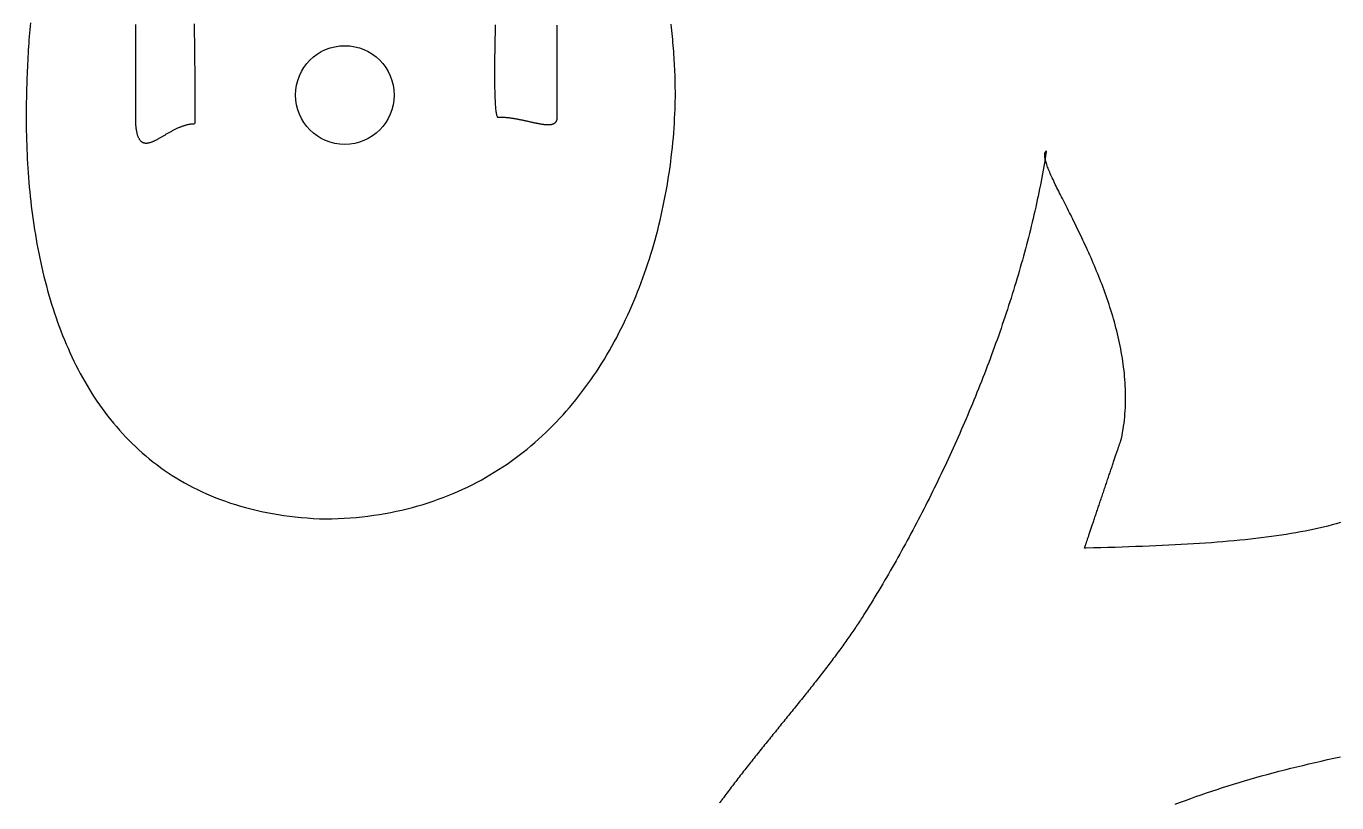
# Model space of a CAD drawing. Extents: x -41.2 to 15.8, y -4.2 to 22.
# Drawn here: x -26.49 to -19.85, y 6.95 to 10.89 of the extents above; entities that cross this region are included whole.
import ezdxf

# ---------------------------------------------------------------- set-up
doc = ezdxf.new("R2010")
doc.units = 0
doc.header["$MEASUREMENT"] = 0
doc.layers.get('0').update_dxf_attribs({"linetype": 'CONTINUOUS'})
doc.layers.add('LAYER_1', color=7, linetype='CONTINUOUS')

msp = doc.modelspace()

# ---------------------------------------------------------------- linework, layer by layer
msp.add_circle((-24.87726, 10.54026), 0.25)
at = {"layer": 'LAYER_1', "color": 7}
for points in [[(-26.4702, 10.9053, 0), (-26.4718, 10.8883, 0), (-26.4734, 10.8713, 0), (-26.4748, 10.8542, 0), (-26.4762, 10.8371, 0), (-26.4776, 10.8199, 0), (-26.4788, 10.8027, 0), (-26.48, 10.7854, 0), (-26.4812, 10.7681, 0), (-26.4822, 10.7507, 0), (-26.4833, 10.7334, 0), (-26.4842, 10.7159, 0), (-26.4851, 10.6985, 0), (-26.4859, 10.681, 0), (-26.4867, 10.6635, 0), (-26.4874, 10.6459, 0), (-26.4881, 10.6284, 0), (-26.4887, 10.6108, 0), (-26.4892, 10.5932, 0), (-26.4897, 10.5756, 0), (-26.4901, 10.5579, 0), (-26.4905, 10.5403, 0), (-26.4908, 10.5226, 0), (-26.4911, 10.505, 0), (-26.4913, 10.4873, 0), (-26.4915, 10.4696, 0), (-26.4916, 10.452, 0), (-26.4917, 10.4289, 0), (-26.4916, 10.4057, 0), (-26.4914, 10.3824, 0), (-26.4911, 10.359, 0), (-26.4906, 10.3356, 0), (-26.49, 10.3121, 0), (-26.4893, 10.2885, 0), (-26.4884, 10.2648, 0), (-26.4874, 10.2411, 0), (-26.4862, 10.2173, 0), (-26.4849, 10.1935, 0), (-26.4834, 10.1696, 0), (-26.4818, 10.1457, 0), (-26.48, 10.1218, 0), (-26.4781, 10.0978, 0), (-26.476, 10.0738, 0), (-26.4737, 10.0498, 0), (-26.4712, 10.0258, 0), (-26.4686, 10.0017, 0), (-26.4658, 9.9777, 0), (-26.4629, 9.95366, 0), (-26.4598, 9.92961, 0), (-26.4564, 9.90558, 0), (-26.4529, 9.88156, 0), (-26.4493, 9.85757, 0), (-26.4454, 9.83359, 0), (-26.4413, 9.80965, 0), (-26.4371, 9.78574, 0), (-26.4326, 9.76186, 0), (-26.428, 9.73803, 0), (-26.4231, 9.71425, 0), (-26.418, 9.69053, 0), (-26.4128, 9.66686, 0), (-26.4073, 9.64326, 0), (-26.4016, 9.61972, 0), (-26.3957, 9.59626, 0), (-26.3896, 9.57288, 0), (-26.3833, 9.54958, 0), (-26.3767, 9.52636, 0), (-26.37, 9.50325, 0), (-26.363, 9.48022, 0), (-26.3557, 9.45731, 0), (-26.3483, 9.4345, 0), (-26.3406, 9.4118, 0), (-26.3326, 9.38922, 0), (-26.3245, 9.36676, 0), (-26.3161, 9.34443, 0), (-26.3074, 9.32224, 0), (-26.2985, 9.30018, 0), (-26.2893, 9.27826, 0), (-26.2799, 9.25649, 0), (-26.2703, 9.23487, 0), (-26.2604, 9.21341, 0), (-26.2502, 9.19211, 0), (-26.2397, 9.17098, 0), (-26.229, 9.15002, 0), (-26.2181, 9.12924, 0), (-26.2068, 9.10863, 0), (-26.1953, 9.08822, 0), (-26.1835, 9.068, 0), (-26.1714, 9.04797, 0), (-26.1591, 9.02814, 0), (-26.1465, 9.00852, 0), (-26.1336, 8.98912, 0), (-26.1204, 8.96992, 0), (-26.1069, 8.95095, 0), (-26.0931, 8.93221, 0), (-26.079, 8.9137, 0), (-26.0646, 8.89542, 0), (-26.0499, 8.87738, 0), (-26.0349, 8.85959, 0), (-26.0197, 8.84205, 0), (-26.0041, 8.82476, 0), (-25.9881, 8.80774, 0), (-25.9719, 8.79098, 0), (-25.9554, 8.77449, 0), (-25.9385, 8.75828, 0), (-25.9214, 8.74234, 0), (-25.9039, 8.7267, 0), (-25.886, 8.71134, 0), (-25.8679, 8.69627, 0), (-25.8494, 8.68151, 0), (-25.8306, 8.66705, 0), (-25.8114, 8.6529, 0), (-25.7919, 8.63907, 0), (-25.7721, 8.62555, 0), (-25.7519, 8.61236, 0), (-25.7314, 8.5995, 0), (-25.7105, 8.58697, 0), (-25.6892, 8.57479, 0), (-25.6677, 8.56294, 0), (-25.6457, 8.55145, 0), (-25.6234, 8.54031, 0), (-25.6008, 8.52953, 0), (-25.5777, 8.51911, 0), (-25.5543, 8.50906, 0), (-25.5306, 8.49939, 0), (-25.5064, 8.49009, 0), (-25.4819, 8.48118, 0), (-25.457, 8.47265, 0), (-25.4318, 8.46452, 0), (-25.4061, 8.45679, 0), (-25.3801, 8.44946, 0), (-25.3537, 8.44254, 0), (-25.3269, 8.43603, 0), (-25.2996, 8.42994, 0), (-25.272, 8.42427, 0), (-25.244, 8.41903, 0), (-25.2156, 8.41423, 0), (-25.1868, 8.40986, 0), (-25.1576, 8.40593, 0), (-25.128, 8.40245, 0), (-25.098, 8.39943, 0), (-25.0676, 8.39686, 0), (-25.0367, 8.39475, 0), (-25.0054, 8.39311, 0), (-24.9737, 8.39195, 0), (-24.9421, 8.39231, 0), (-24.911, 8.3935, 0), (-24.8801, 8.39516, 0), (-24.8495, 8.39729, 0), (-24.8193, 8.39989, 0), (-24.7894, 8.40295, 0), (-24.7598, 8.40646, 0), (-24.7305, 8.41043, 0), (-24.7015, 8.41484, 0), (-24.6729, 8.41969, 0), (-24.6445, 8.42498, 0), (-24.6165, 8.4307, 0), (-24.5888, 8.43684, 0), (-24.5614, 8.44341, 0), (-24.5342, 8.45039, 0), (-24.5074, 8.45779, 0), (-24.4809, 8.46559, 0), (-24.4548, 8.47379, 0), (-24.4289, 8.4824, 0), (-24.4033, 8.49139, 0), (-24.378, 8.50077, 0), (-24.353, 8.51053, 0), (-24.3283, 8.52068, 0), (-24.3039, 8.53119, 0), (-24.2798, 8.54208, 0), (-24.256, 8.55332, 0), (-24.2325, 8.56493, 0), (-24.2093, 8.57689, 0), (-24.1864, 8.58919, 0), (-24.1638, 8.60185, 0), (-24.1415, 8.61484, 0), (-24.1195, 8.62816, 0), (-24.0977, 8.64182, 0), (-24.0763, 8.6558, 0), (-24.0551, 8.67009, 0), (-24.0342, 8.68471, 0), (-24.0136, 8.69963, 0), (-23.9933, 8.71486, 0), (-23.9733, 8.73039, 0), (-23.9535, 8.74622, 0), (-23.9341, 8.76233, 0), (-23.9149, 8.77873, 0), (-23.896, 8.79541, 0), (-23.8773, 8.81237, 0), (-23.859, 8.8296, 0), (-23.8409, 8.8471, 0), (-23.8231, 8.86486, 0), (-23.8056, 8.88287, 0), (-23.7884, 8.90114, 0), (-23.7714, 8.91965, 0), (-23.7547, 8.93841, 0), (-23.7383, 8.9574, 0), (-23.7221, 8.97662, 0), (-23.7062, 8.99608, 0), (-23.6906, 9.01575, 0), (-23.6752, 9.03565, 0), (-23.6601, 9.05575, 0), (-23.6453, 9.07607, 0), (-23.6307, 9.09659, 0), (-23.6164, 9.11731, 0), (-23.6024, 9.13822, 0), (-23.5886, 9.15932, 0), (-23.5751, 9.1806, 0), (-23.5618, 9.20206, 0), (-23.5488, 9.2237, 0), (-23.5361, 9.24551, 0), (-23.5236, 9.26748, 0), (-23.5114, 9.28961, 0), (-23.4994, 9.3119, 0), (-23.4877, 9.33433, 0), (-23.4762, 9.35692, 0), (-23.465, 9.37964, 0), (-23.454, 9.4025, 0), (-23.4433, 9.42548, 0), (-23.4328, 9.4486, 0), (-23.4226, 9.47183, 0), (-23.4126, 9.49519, 0), (-23.4028, 9.51865, 0), (-23.3933, 9.54222, 0), (-23.3841, 9.56589, 0), (-23.3751, 9.58966, 0), (-23.3663, 9.61352, 0), (-23.3578, 9.63747, 0), (-23.3495, 9.66149, 0), (-23.3414, 9.6856, 0), (-23.3336, 9.70978, 0), (-23.326, 9.73403, 0), (-23.3187, 9.75834, 0), (-23.3116, 9.78271, 0), (-23.3047, 9.80713, 0), (-23.2981, 9.8316, 0), (-23.2916, 9.85611, 0), (-23.2855, 9.88066, 0), (-23.2795, 9.90525, 0), (-23.2738, 9.92986, 0), (-23.2683, 9.9545, 0), (-23.263, 9.97916, 0), (-23.258, 10.0038, 0), (-23.2531, 10.0285, 0), (-23.2485, 10.0532, 0), (-23.2441, 10.0779, 0), (-23.24, 10.1026, 0), (-23.236, 10.1272, 0), (-23.2323, 10.1519, 0), (-23.2288, 10.1765, 0), (-23.2255, 10.2011, 0), (-23.2225, 10.2257, 0), (-23.2196, 10.2503, 0), (-23.217, 10.2748, 0), (-23.2145, 10.2993, 0), (-23.2123, 10.3237, 0), (-23.2103, 10.348, 0), (-23.2085, 10.3723, 0), (-23.207, 10.3966, 0), (-23.2056, 10.4208, 0), (-23.2044, 10.4449, 0), (-23.2034, 10.4689, 0), (-23.2029, 10.4868, 0), (-23.2026, 10.4989, 0), (-23.2023, 10.5112, 0), (-23.2021, 10.5237, 0), (-23.202, 10.5363, 0), (-23.202, 10.5492, 0), (-23.2021, 10.5622, 0), (-23.2022, 10.5754, 0), (-23.2023, 10.5888, 0), (-23.2026, 10.6023, 0), (-23.2029, 10.616, 0), (-23.2033, 10.6298, 0), (-23.2038, 10.6438, 0), (-23.2044, 10.6579, 0), (-23.205, 10.6721, 0), (-23.2057, 10.6865, 0), (-23.2065, 10.701, 0), (-23.2074, 10.7157, 0), (-23.2083, 10.7304, 0), (-23.2093, 10.7452, 0), (-23.2104, 10.7602, 0), (-23.2116, 10.7752, 0), (-23.2129, 10.7904, 0), (-23.2142, 10.8056, 0), (-23.2156, 10.8209, 0), (-23.2172, 10.8363, 0), (-23.2188, 10.8518, 0), (-23.2204, 10.8673, 0), (-23.2222, 10.8829, 0), (-23.2241, 10.8986, 0)], [(-25.6408, 10.9015, 0), (-25.6406, 10.8886, 0), (-25.6404, 10.8757, 0), (-25.6402, 10.8626, 0), (-25.64, 10.8495, 0), (-25.6398, 10.8362, 0), (-25.6396, 10.8228, 0), (-25.6394, 10.8092, 0), (-25.6392, 10.7955, 0), (-25.639, 10.7817, 0), (-25.6389, 10.7677, 0), (-25.6387, 10.7536, 0), (-25.6385, 10.7394, 0), (-25.6384, 10.725, 0), (-25.6382, 10.7104, 0), (-25.6381, 10.6957, 0), (-25.6379, 10.6808, 0), (-25.6378, 10.6657, 0), (-25.6377, 10.6505, 0), (-25.6375, 10.635, 0), (-25.6374, 10.6194, 0), (-25.6373, 10.6036, 0), (-25.6372, 10.5877, 0), (-25.6371, 10.5715, 0), (-25.637, 10.5551, 0), (-25.6369, 10.5385, 0), (-25.6369, 10.5217, 0), (-25.6368, 10.5047, 0), (-25.6367, 10.4875, 0), (-25.6367, 10.4701, 0), (-25.6366, 10.4524, 0), (-25.6366, 10.4345, 0), (-25.6366, 10.4164, 0), (-25.6366, 10.3981, 0), (-25.6394, 10.3934, 0), (-25.6432, 10.3933, 0), (-25.647, 10.3931, 0), (-25.6508, 10.3928, 0), (-25.6546, 10.3924, 0), (-25.6584, 10.3919, 0), (-25.6621, 10.3914, 0), (-25.6659, 10.3907, 0), (-25.6696, 10.39, 0), (-25.6733, 10.3892, 0), (-25.677, 10.3884, 0), (-25.6807, 10.3874, 0), (-25.6844, 10.3865, 0), (-25.6881, 10.3854, 0), (-25.6918, 10.3843, 0), (-25.6954, 10.3831, 0), (-25.6991, 10.3818, 0), (-25.7027, 10.3805, 0), (-25.7063, 10.3792, 0), (-25.7099, 10.3778, 0), (-25.7135, 10.3763, 0), (-25.7171, 10.3749, 0), (-25.7207, 10.3733, 0), (-25.7242, 10.3717, 0), (-25.7278, 10.3701, 0), (-25.7313, 10.3685, 0), (-25.7348, 10.3668, 0), (-25.7382, 10.3651, 0), (-25.7417, 10.3633, 0), (-25.7452, 10.3616, 0), (-25.7486, 10.3598, 0), (-25.752, 10.358, 0), (-25.7554, 10.3561, 0), (-25.7588, 10.3543, 0), (-25.7621, 10.3524, 0), (-25.7655, 10.3506, 0), (-25.7688, 10.3487, 0), (-25.7721, 10.3468, 0), (-25.7753, 10.3449, 0), (-25.7786, 10.3431, 0), (-25.7818, 10.3412, 0), (-25.785, 10.3393, 0), (-25.7882, 10.3374, 0), (-25.7914, 10.3356, 0), (-25.7945, 10.3337, 0), (-25.7976, 10.3319, 0), (-25.8007, 10.33, 0), (-25.8038, 10.3282, 0), (-25.8069, 10.3265, 0), (-25.8099, 10.3247, 0), (-25.8129, 10.323, 0), (-25.8158, 10.3213, 0), (-25.8188, 10.3196, 0), (-25.8217, 10.318, 0), (-25.8246, 10.3164, 0), (-25.8275, 10.3148, 0), (-25.8303, 10.3133, 0), (-25.8331, 10.3118, 0), (-25.8359, 10.3104, 0), (-25.8386, 10.309, 0), (-25.8414, 10.3076, 0), (-25.8441, 10.3064, 0), (-25.8467, 10.3051, 0), (-25.8494, 10.304, 0), (-25.852, 10.3029, 0), (-25.8545, 10.3018, 0), (-25.8571, 10.3009, 0), (-25.8596, 10.3, 0), (-25.8621, 10.2991, 0), (-25.8645, 10.2984, 0), (-25.8669, 10.2977, 0), (-25.8693, 10.2971, 0), (-25.8717, 10.2965, 0), (-25.874, 10.2961, 0), (-25.8763, 10.2957, 0), (-25.8785, 10.2955, 0), (-25.8807, 10.2953, 0), (-25.8829, 10.2952, 0), (-25.885, 10.2952, 0), (-25.8871, 10.2953, 0), (-25.8892, 10.2955, 0), (-25.8912, 10.2958, 0), (-25.8932, 10.2962, 0), (-25.8952, 10.2968, 0), (-25.8971, 10.2974, 0), (-25.899, 10.2981, 0), (-25.9008, 10.299, 0), (-25.9026, 10.3, 0), (-25.9044, 10.3011, 0), (-25.9061, 10.3023, 0), (-25.9078, 10.3036, 0), (-25.9094, 10.3051, 0), (-25.911, 10.3067, 0), (-25.9126, 10.3085, 0), (-25.9141, 10.3103, 0), (-25.9156, 10.3123, 0), (-25.917, 10.3145, 0), (-25.9184, 10.3168, 0), (-25.9198, 10.3192, 0), (-25.9211, 10.3218, 0), (-25.9224, 10.3245, 0), (-25.9236, 10.3274, 0), (-25.9248, 10.3305, 0), (-25.9259, 10.3336, 0), (-25.927, 10.337, 0), (-25.928, 10.3405, 0), (-25.929, 10.3442, 0), (-25.93, 10.3481, 0), (-25.9309, 10.3521, 0), (-25.9317, 10.3563, 0), (-25.9325, 10.3606, 0), (-25.9333, 10.3652, 0), (-25.934, 10.3699, 0), (-25.9347, 10.3748, 0), (-25.9353, 10.3799, 0), (-25.9358, 10.3852, 0), (-25.9363, 10.3906, 0), (-25.9366, 10.3935, 0), (-25.9366, 10.3942, 0), (-25.9366, 10.3955, 0), (-25.9366, 10.3974, 0), (-25.9366, 10.3999, 0), (-25.9366, 10.4031, 0), (-25.9366, 10.4068, 0), (-25.9366, 10.4111, 0), (-25.9366, 10.416, 0), (-25.9366, 10.4215, 0), (-25.9366, 10.4275, 0), (-25.9366, 10.4341, 0), (-25.9366, 10.4411, 0), (-25.9366, 10.4487, 0), (-25.9366, 10.4568, 0), (-25.9366, 10.4654, 0), (-25.9366, 10.4745, 0), (-25.9366, 10.4841, 0), (-25.9366, 10.4941, 0), (-25.9366, 10.5046, 0), (-25.9366, 10.5155, 0), (-25.9366, 10.5268, 0), (-25.9366, 10.5385, 0), (-25.9366, 10.5507, 0), (-25.9366, 10.5632, 0), (-25.9366, 10.5762, 0), (-25.9366, 10.5895, 0), (-25.9366, 10.6031, 0), (-25.9366, 10.6171, 0), (-25.9366, 10.6315, 0), (-25.9366, 10.6462, 0), (-25.9366, 10.6612, 0), (-25.9366, 10.6765, 0), (-25.9366, 10.692, 0), (-25.9366, 10.7079, 0), (-25.9366, 10.724, 0), (-25.9366, 10.7404, 0), (-25.9366, 10.7571, 0), (-25.9366, 10.774, 0), (-25.9366, 10.7911, 0), (-25.9366, 10.8084, 0), (-25.9366, 10.8259, 0), (-25.9366, 10.8436, 0), (-25.9366, 10.8615, 0), (-25.9366, 10.8796, 0), (-25.9366, 10.8978, 0)], [(-23.8033, 10.8949, 0), (-23.8033, 10.8879, 0), (-23.8033, 10.8807, 0), (-23.8033, 10.8733, 0), (-23.8033, 10.8658, 0), (-23.8033, 10.8582, 0), (-23.8033, 10.8503, 0), (-23.8033, 10.8423, 0), (-23.8033, 10.8341, 0), (-23.8033, 10.8257, 0), (-23.8033, 10.817, 0), (-23.8033, 10.8082, 0), (-23.8032, 10.7991, 0), (-23.8032, 10.7897, 0), (-23.8032, 10.7801, 0), (-23.8032, 10.7703, 0), (-23.8032, 10.7601, 0), (-23.8031, 10.7497, 0), (-23.8031, 10.7389, 0), (-23.8031, 10.7279, 0), (-23.8031, 10.7165, 0), (-23.803, 10.7049, 0), (-23.803, 10.6928, 0), (-23.803, 10.6804, 0), (-23.8029, 10.6677, 0), (-23.8029, 10.6546, 0), (-23.8028, 10.6411, 0), (-23.8028, 10.6272, 0), (-23.8027, 10.613, 0), (-23.8027, 10.5983, 0), (-23.8026, 10.5832, 0), (-23.8026, 10.5676, 0), (-23.8025, 10.5517, 0), (-23.8025, 10.5352, 0), (-23.8024, 10.5183, 0), (-23.8024, 10.501, 0), (-23.8023, 10.4831, 0), (-23.8022, 10.4648, 0), (-23.8022, 10.4459, 0), (-23.8021, 10.4266, 0), (-23.8021, 10.4244, 0), (-23.8022, 10.4222, 0), (-23.8024, 10.4202, 0), (-23.8026, 10.4182, 0), (-23.8029, 10.4163, 0), (-23.8033, 10.4145, 0), (-23.8038, 10.4127, 0), (-23.8043, 10.411, 0), (-23.8049, 10.4094, 0), (-23.8055, 10.4078, 0), (-23.8062, 10.4064, 0), (-23.807, 10.405, 0), (-23.8078, 10.4036, 0), (-23.8087, 10.4023, 0), (-23.8097, 10.4011, 0), (-23.8107, 10.4, 0), (-23.8118, 10.3989, 0), (-23.8129, 10.3978, 0), (-23.8141, 10.3969, 0), (-23.8154, 10.396, 0), (-23.8167, 10.3951, 0), (-23.8181, 10.3943, 0), (-23.8195, 10.3936, 0), (-23.821, 10.3929, 0), (-23.8225, 10.3923, 0), (-23.8241, 10.3917, 0), (-23.8257, 10.3912, 0), (-23.8274, 10.3907, 0), (-23.8292, 10.3903, 0), (-23.831, 10.3899, 0), (-23.8328, 10.3896, 0), (-23.8347, 10.3893, 0), (-23.8367, 10.3891, 0), (-23.8387, 10.3889, 0), (-23.8407, 10.3888, 0), (-23.8428, 10.3887, 0), (-23.845, 10.3886, 0), (-23.8472, 10.3886, 0), (-23.8494, 10.3886, 0), (-23.8517, 10.3887, 0), (-23.854, 10.3888, 0), (-23.8563, 10.3889, 0), (-23.8587, 10.3891, 0), (-23.8612, 10.3893, 0), (-23.8636, 10.3895, 0), (-23.8662, 10.3898, 0), (-23.8687, 10.3901, 0), (-23.8713, 10.3904, 0), (-23.8739, 10.3908, 0), (-23.8766, 10.3912, 0), (-23.8793, 10.3916, 0), (-23.8821, 10.392, 0), (-23.8848, 10.3925, 0), (-23.8877, 10.393, 0), (-23.8905, 10.3935, 0), (-23.8934, 10.394, 0), (-23.8963, 10.3946, 0), (-23.8992, 10.3951, 0), (-23.9022, 10.3957, 0), (-23.9052, 10.3963, 0), (-23.9082, 10.397, 0), (-23.9113, 10.3976, 0), (-23.9143, 10.3983, 0), (-23.9174, 10.3989, 0), (-23.9206, 10.3996, 0), (-23.9237, 10.4003, 0), (-23.9269, 10.401, 0), (-23.9301, 10.4017, 0), (-23.9334, 10.4025, 0), (-23.9366, 10.4032, 0), (-23.9399, 10.4039, 0), (-23.9432, 10.4047, 0), (-23.9465, 10.4054, 0), (-23.9498, 10.4062, 0), (-23.9532, 10.4069, 0), (-23.9565, 10.4077, 0), (-23.9599, 10.4084, 0), (-23.9633, 10.4092, 0), (-23.9668, 10.4099, 0), (-23.9702, 10.4107, 0), (-23.9736, 10.4114, 0), (-23.9771, 10.4122, 0), (-23.9806, 10.4129, 0), (-23.9841, 10.4136, 0), (-23.9876, 10.4143, 0), (-23.9911, 10.415, 0), (-23.9946, 10.4157, 0), (-23.9981, 10.4164, 0), (-24.0017, 10.4171, 0), (-24.0052, 10.4178, 0), (-24.0087, 10.4184, 0), (-24.0123, 10.419, 0), (-24.0159, 10.4196, 0), (-24.0194, 10.4202, 0), (-24.023, 10.4208, 0), (-24.0266, 10.4214, 0), (-24.0302, 10.4219, 0), (-24.0338, 10.4224, 0), (-24.0373, 10.4229, 0), (-24.0409, 10.4234, 0), (-24.0445, 10.4238, 0), (-24.0481, 10.4242, 0), (-24.0517, 10.4246, 0), (-24.0552, 10.425, 0), (-24.0588, 10.4253, 0), (-24.0624, 10.4256, 0), (-24.066, 10.4259, 0), (-24.0695, 10.4261, 0), (-24.0731, 10.4263, 0), (-24.0766, 10.4265, 0), (-24.0802, 10.4266, 0), (-24.0837, 10.4267, 0), (-24.0872, 10.4268, 0), (-24.0907, 10.4268, 0), (-24.0942, 10.4268, 0), (-24.0977, 10.4267, 0), (-24.1012, 10.4266, 0), (-24.103, 10.4281, 0), (-24.1041, 10.4306, 0), (-24.1051, 10.4337, 0), (-24.1061, 10.4372, 0), (-24.107, 10.4411, 0), (-24.1079, 10.4456, 0), (-24.1088, 10.4505, 0), (-24.1096, 10.4558, 0), (-24.1103, 10.4616, 0), (-24.111, 10.4679, 0), (-24.1117, 10.4745, 0), (-24.1123, 10.4816, 0), (-24.1129, 10.4891, 0), (-24.1134, 10.497, 0), (-24.1139, 10.5053, 0), (-24.1143, 10.5139, 0), (-24.1147, 10.523, 0), (-24.1151, 10.5324, 0), (-24.1154, 10.5422, 0), (-24.1157, 10.5523, 0), (-24.1159, 10.5628, 0), (-24.1162, 10.5736, 0), (-24.1163, 10.5847, 0), (-24.1165, 10.5962, 0), (-24.1166, 10.6079, 0), (-24.1167, 10.62, 0), (-24.1167, 10.6324, 0), (-24.1167, 10.645, 0), (-24.1167, 10.6579, 0), (-24.1167, 10.6711, 0), (-24.1166, 10.6845, 0), (-24.1165, 10.6982, 0), (-24.1164, 10.7122, 0), (-24.1163, 10.7263, 0), (-24.1161, 10.7407, 0), (-24.1159, 10.7553, 0), (-24.1157, 10.7701, 0), (-24.1154, 10.7852, 0), (-24.1152, 10.8004, 0), (-24.1149, 10.8158, 0), (-24.1146, 10.8313, 0), (-24.1143, 10.8471, 0), (-24.1139, 10.863, 0), (-24.1136, 10.879, 0), (-24.1132, 10.8952, 0)], [(-19.8312, 8.37302, 0), (-19.8525, 8.36709, 0), (-19.8741, 8.36136, 0), (-19.8959, 8.3558, 0), (-19.9181, 8.35044, 0), (-19.9405, 8.34525, 0), (-19.9633, 8.34023, 0), (-19.9863, 8.33539, 0), (-20.0096, 8.33072, 0), (-20.0333, 8.32621, 0), (-20.0572, 8.32186, 0), (-20.0815, 8.31767, 0), (-20.106, 8.31364, 0), (-20.1309, 8.30976, 0), (-20.1561, 8.30602, 0), (-20.1817, 8.30243, 0), (-20.2076, 8.29898, 0), (-20.2338, 8.29566, 0), (-20.2603, 8.29248, 0), (-20.2872, 8.28943, 0), (-20.3145, 8.2865, 0), (-20.3421, 8.2837, 0), (-20.37, 8.28101, 0), (-20.3983, 8.27845, 0), (-20.427, 8.27599, 0), (-20.456, 8.27364, 0), (-20.4854, 8.2714, 0), (-20.5152, 8.26926, 0), (-20.5454, 8.26721, 0), (-20.5759, 8.26526, 0), (-20.6069, 8.2634, 0), (-20.6382, 8.26163, 0), (-20.6699, 8.25994, 0), (-20.702, 8.25834, 0), (-20.7345, 8.25681, 0), (-20.7674, 8.25535, 0), (-20.8008, 8.25396, 0), (-20.8345, 8.25264, 0), (-20.8687, 8.25138, 0), (-20.9032, 8.25018, 0), (-20.9382, 8.24903, 0), (-20.9737, 8.24794, 0), (-21.0096, 8.2469, 0), (-21.0459, 8.2459, 0), (-21.0826, 8.24494, 0), (-21.1198, 8.24402, 0), (-21.1287, 8.24386, 0), (-21.1286, 8.24412, 0), (-21.1285, 8.24457, 0), (-21.1283, 8.24522, 0), (-21.128, 8.24606, 0), (-21.1276, 8.24709, 0), (-21.1272, 8.2483, 0), (-21.1267, 8.2497, 0), (-21.1262, 8.25128, 0), (-21.1256, 8.25303, 0), (-21.125, 8.25495, 0), (-21.1243, 8.25705, 0), (-21.1235, 8.25931, 0), (-21.1227, 8.26173, 0), (-21.1218, 8.26432, 0), (-21.1209, 8.26706, 0), (-21.1199, 8.26995, 0), (-21.1189, 8.273, 0), (-21.1178, 8.27619, 0), (-21.1167, 8.27953, 0), (-21.1155, 8.283, 0), (-21.1143, 8.28662, 0), (-21.113, 8.29037, 0), (-21.1117, 8.29425, 0), (-21.1104, 8.29826, 0), (-21.109, 8.30239, 0), (-21.1075, 8.30665, 0), (-21.1061, 8.31102, 0), (-21.1045, 8.31551, 0), (-21.103, 8.32011, 0), (-21.1014, 8.32482, 0), (-21.0998, 8.32964, 0), (-21.0981, 8.33456, 0), (-21.0964, 8.33958, 0), (-21.0947, 8.34469, 0), (-21.0929, 8.3499, 0), (-21.0911, 8.35519, 0), (-21.0893, 8.36058, 0), (-21.0875, 8.36604, 0), (-21.0856, 8.37159, 0), (-21.0837, 8.37722, 0), (-21.0818, 8.38291, 0), (-21.0798, 8.38868, 0), (-21.0779, 8.39452, 0), (-21.0759, 8.40042, 0), (-21.0739, 8.40638, 0), (-21.0718, 8.4124, 0), (-21.0698, 8.41847, 0), (-21.0677, 8.4246, 0), (-21.0656, 8.43077, 0), (-21.0635, 8.43699, 0), (-21.0614, 8.44325, 0), (-21.0593, 8.44955, 0), (-21.0572, 8.45588, 0), (-21.055, 8.46225, 0), (-21.0529, 8.46864, 0), (-21.0507, 8.47507, 0), (-21.0485, 8.48151, 0), (-21.0463, 8.48797, 0), (-21.0441, 8.49445, 0), (-21.0419, 8.50095, 0), (-21.0398, 8.50745, 0), (-21.0376, 8.51396, 0), (-21.0354, 8.52047, 0), (-21.0332, 8.52699, 0), (-21.031, 8.5335, 0), (-21.0288, 8.54, 0), (-21.0266, 8.5465, 0), (-21.0244, 8.55298, 0), (-21.0222, 8.55945, 0), (-21.02, 8.5659, 0), (-21.0179, 8.57232, 0), (-21.0157, 8.57873, 0), (-21.0135, 8.5851, 0), (-21.0114, 8.59144, 0), (-21.0093, 8.59775, 0), (-21.0072, 8.60402, 0), (-21.0051, 8.61024, 0), (-21.003, 8.61643, 0), (-21.0009, 8.62256, 0), (-20.9988, 8.62865, 0), (-20.9968, 8.63468, 0), (-20.9948, 8.64065, 0), (-20.9928, 8.64656, 0), (-20.9908, 8.65241, 0), (-20.9889, 8.6582, 0), (-20.9869, 8.66391, 0), (-20.985, 8.66955, 0), (-20.9832, 8.67511, 0), (-20.9813, 8.6806, 0), (-20.9795, 8.686, 0), (-20.9777, 8.69131, 0), (-20.9759, 8.69654, 0), (-20.9742, 8.70167, 0), (-20.9725, 8.70671, 0), (-20.9708, 8.71165, 0), (-20.9692, 8.71649, 0), (-20.9676, 8.72122, 0), (-20.966, 8.72585, 0), (-20.9645, 8.73036, 0), (-20.963, 8.73476, 0), (-20.9616, 8.73904, 0), (-20.9602, 8.7432, 0), (-20.9588, 8.74723, 0), (-20.9575, 8.75114, 0), (-20.9562, 8.75492, 0), (-20.955, 8.75856, 0), (-20.9538, 8.76207, 0), (-20.9527, 8.76543, 0), (-20.9516, 8.76866, 0), (-20.9506, 8.77173, 0), (-20.9496, 8.77466, 0), (-20.9486, 8.77743, 0), (-20.9477, 8.78005, 0), (-20.9469, 8.78251, 0), (-20.9461, 8.7848, 0), (-20.9454, 8.78693, 0), (-20.9448, 8.78889, 0), (-20.9442, 8.79068, 0), (-20.9436, 8.7923, 0), (-20.9431, 8.79373, 0), (-20.9427, 8.79498, 0), (-20.9423, 8.79605, 0), (-20.942, 8.79693, 0), (-20.9418, 8.79762, 0), (-20.9416, 8.79811, 0), (-20.9415, 8.79841, 0), (-20.9414, 8.79897, 0), (-20.9383, 8.81465, 0), (-20.9354, 8.83035, 0), (-20.9328, 8.84606, 0), (-20.9305, 8.86178, 0), (-20.9284, 8.87752, 0), (-20.9266, 8.89326, 0), (-20.925, 8.90902, 0), (-20.9236, 8.92478, 0), (-20.9226, 8.94054, 0), (-20.9217, 8.95631, 0), (-20.9211, 8.97207, 0), (-20.9207, 8.98784, 0), (-20.9205, 9.0036, 0), (-20.9206, 9.01935, 0), (-20.9208, 9.03509, 0), (-20.9213, 9.05083, 0), (-20.922, 9.06655, 0), (-20.9229, 9.08226, 0), (-20.924, 9.09795, 0), (-20.9253, 9.11362, 0), (-20.9268, 9.12927, 0), (-20.9285, 9.1449, 0), (-20.9303, 9.1605, 0), (-20.9324, 9.17608, 0), (-20.9346, 9.19163, 0), (-20.9369, 9.20715, 0), (-20.9395, 9.22263, 0), (-20.9422, 9.23809, 0), (-20.9451, 9.2535, 0), (-20.9481, 9.26887, 0), (-20.9513, 9.28421, 0), (-20.9546, 9.2995, 0), (-20.958, 9.31475, 0), (-20.9616, 9.32995, 0), (-20.9654, 9.3451, 0), (-20.9692, 9.3602, 0), (-20.9732, 9.37524, 0), (-20.9773, 9.39023, 0), (-20.9816, 9.40517, 0), (-20.9859, 9.42004, 0), (-20.9903, 9.43486, 0), (-20.9949, 9.44961, 0), (-20.9995, 9.46429, 0), (-21.0043, 9.47891, 0), (-21.0091, 9.49346, 0), (-21.014, 9.50793, 0), (-21.0191, 9.52234, 0), (-21.0241, 9.53667, 0), (-21.0293, 9.55092, 0), (-21.0346, 9.56509, 0), (-21.0399, 9.57918, 0), (-21.0452, 9.59319, 0), (-21.0506, 9.60711, 0), (-21.0561, 9.62094, 0), (-21.0617, 9.63468, 0), (-21.0672, 9.64833, 0), (-21.0729, 9.66189, 0), (-21.0785, 9.67535, 0), (-21.0842, 9.68872, 0), (-21.0899, 9.70198, 0), (-21.0957, 9.71514, 0), (-21.1014, 9.7282, 0), (-21.1072, 9.74116, 0), (-21.113, 9.754, 0), (-21.1188, 9.76674, 0), (-21.1246, 9.77936, 0), (-21.1304, 9.79187, 0), (-21.1363, 9.80426, 0), (-21.1421, 9.81653, 0), (-21.1478, 9.82869, 0), (-21.1536, 9.84072, 0), (-21.1594, 9.85263, 0), (-21.1651, 9.86441, 0), (-21.1708, 9.87606, 0), (-21.1765, 9.88759, 0), (-21.1821, 9.89898, 0), (-21.1877, 9.91023, 0), (-21.1932, 9.92135, 0), (-21.1987, 9.93233, 0), (-21.2042, 9.94318, 0), (-21.2095, 9.95387, 0), (-21.2149, 9.96443, 0), (-21.2201, 9.97483, 0), (-21.2253, 9.98509, 0), (-21.2304, 9.9952, 0), (-21.2355, 10.0052, 0), (-21.2404, 10.015, 0), (-21.2453, 10.0246, 0), (-21.25, 10.0341, 0), (-21.2547, 10.0434, 0), (-21.2593, 10.0526, 0), (-21.2638, 10.0616, 0), (-21.2682, 10.0704, 0), (-21.2724, 10.0791, 0), (-21.2765, 10.0875, 0), (-21.2806, 10.0959, 0), (-21.2845, 10.104, 0), (-21.2882, 10.112, 0), (-21.2919, 10.1198, 0), (-21.2954, 10.1274, 0), (-21.2987, 10.1348, 0), (-21.3019, 10.142, 0), (-21.305, 10.1491, 0), (-21.3079, 10.1559, 0), (-21.3107, 10.1626, 0), (-21.3133, 10.1691, 0), (-21.3157, 10.1753, 0), (-21.318, 10.1814, 0), (-21.32, 10.1873, 0), (-21.322, 10.193, 0), (-21.3237, 10.1985, 0), (-21.3252, 10.2037, 0), (-21.3266, 10.2088, 0), (-21.3277, 10.2137, 0), (-21.3287, 10.2183, 0), (-21.3294, 10.2227, 0), (-21.33, 10.2269, 0), (-21.3303, 10.2309, 0), (-21.3304, 10.2347, 0), (-21.3303, 10.2383, 0), (-21.33, 10.2416, 0), (-21.3294, 10.2447, 0), (-21.3286, 10.2476, 0), (-21.3276, 10.2502, 0), (-21.3264, 10.2526, 0), (-21.3249, 10.2548, 0), (-21.3231, 10.2568, 0), (-21.3226, 10.2525, 0), (-21.3255, 10.2339, 0), (-21.3285, 10.2154, 0), (-21.3316, 10.1967, 0), (-21.3348, 10.1781, 0), (-21.3382, 10.1594, 0), (-21.3415, 10.1407, 0), (-21.345, 10.122, 0), (-21.3486, 10.1032, 0), (-21.3523, 10.0844, 0), (-21.356, 10.0656, 0), (-21.3599, 10.0468, 0), (-21.3638, 10.0279, 0), (-21.3678, 10.009, 0), (-21.3719, 9.99005, 0), (-21.3761, 9.97109, 0), (-21.3804, 9.95212, 0), (-21.3847, 9.93312, 0), (-21.3892, 9.9141, 0), (-21.3937, 9.89506, 0), (-21.3983, 9.876, 0), (-21.403, 9.85692, 0), (-21.4078, 9.83783, 0), (-21.4126, 9.81872, 0), (-21.4176, 9.79959, 0), (-21.4226, 9.78044, 0), (-21.4277, 9.76129, 0), (-21.4328, 9.74212, 0), (-21.4381, 9.72294, 0), (-21.4434, 9.70375, 0), (-21.4488, 9.68454, 0), (-21.4543, 9.66533, 0), (-21.4599, 9.64611, 0), (-21.4655, 9.62688, 0), (-21.4712, 9.60765, 0), (-21.477, 9.58841, 0), (-21.4828, 9.56916, 0), (-21.4887, 9.54992, 0), (-21.4947, 9.53066, 0), (-21.5008, 9.51141, 0), (-21.5069, 9.49216, 0), (-21.5131, 9.4729, 0), (-21.5194, 9.45365, 0), (-21.5258, 9.4344, 0), (-21.5322, 9.41515, 0), (-21.5386, 9.3959, 0), (-21.5452, 9.37666, 0), (-21.5518, 9.35743, 0), (-21.5585, 9.3382, 0), (-21.5652, 9.31898, 0), (-21.572, 9.29976, 0), (-21.5789, 9.28056, 0), (-21.5858, 9.26137, 0), (-21.5928, 9.24218, 0), (-21.5999, 9.22301, 0), (-21.607, 9.20385, 0), (-21.6142, 9.18471, 0), (-21.6214, 9.16558, 0), (-21.6287, 9.14646, 0), (-21.6361, 9.12736, 0), (-21.6435, 9.10828, 0), (-21.6509, 9.08922, 0), (-21.6585, 9.07018, 0), (-21.6661, 9.05115, 0), (-21.6737, 9.03215, 0), (-21.6814, 9.01317, 0), (-21.6891, 8.99421, 0), (-21.6969, 8.97528, 0), (-21.7048, 8.95637, 0), (-21.7127, 8.93749, 0), (-21.7207, 8.91863, 0), (-21.7287, 8.8998, 0), (-21.7367, 8.881, 0), (-21.7448, 8.86223, 0), (-21.753, 8.84349, 0), (-21.7612, 8.82478, 0), (-21.7695, 8.8061, 0), (-21.7778, 8.78746, 0), (-21.7861, 8.76885, 0), (-21.7945, 8.75027, 0), (-21.803, 8.73173, 0), (-21.8114, 8.71323, 0), (-21.82, 8.69476, 0), (-21.8286, 8.67633, 0), (-21.8372, 8.65795, 0), (-21.8458, 8.6396, 0), (-21.8545, 8.62129, 0), (-21.8633, 8.60303, 0), (-21.8721, 8.58481, 0), (-21.8809, 8.56663, 0), (-21.8898, 8.5485, 0), (-21.8987, 8.53041, 0), (-21.9076, 8.51238, 0), (-21.9166, 8.49438, 0), (-21.9256, 8.47644, 0), (-21.9346, 8.45855, 0), (-21.9437, 8.44071, 0), (-21.9529, 8.42291, 0), (-21.962, 8.40518, 0), (-21.9712, 8.38749, 0), (-21.9804, 8.36986, 0), (-21.9897, 8.35228, 0), (-21.999, 8.33476, 0), (-22.0083, 8.3173, 0), (-22.0176, 8.29989, 0), (-22.027, 8.28255, 0), (-22.0364, 8.26526, 0), (-22.0459, 8.24803, 0), (-22.0553, 8.23087, 0), (-22.0648, 8.21377, 0), (-22.0744, 8.19673, 0), (-22.0839, 8.17975, 0), (-22.0935, 8.16284, 0), (-22.1031, 8.146, 0), (-22.1127, 8.12922, 0), (-22.1223, 8.11252, 0), (-22.132, 8.09588, 0), (-22.1417, 8.07931, 0), (-22.1514, 8.06281, 0), (-22.1612, 8.04638, 0), (-22.1709, 8.03002, 0), (-22.1807, 8.01374, 0), (-22.1905, 7.99754, 0), (-22.2003, 7.9814, 0), (-22.2101, 7.96535, 0), (-22.22, 7.94937, 0), (-22.2298, 7.93347, 0), (-22.2397, 7.91765, 0), (-22.2465, 7.90684, 0), (-22.251, 7.8998, 0), (-22.2555, 7.89274, 0), (-22.26, 7.88568, 0), (-22.2646, 7.8786, 0), (-22.2693, 7.87152, 0), (-22.2739, 7.86442, 0), (-22.2786, 7.85732, 0), (-22.2834, 7.8502, 0), (-22.2881, 7.84308, 0), (-22.293, 7.83594, 0), (-22.2978, 7.8288, 0), (-22.3027, 7.82165, 0), (-22.3076, 7.81449, 0), (-22.3126, 7.80732, 0), (-22.3176, 7.80014, 0), (-22.3226, 7.79295, 0), (-22.3277, 7.78575, 0), (-22.3328, 7.77855, 0), (-22.3379, 7.77133, 0), (-22.343, 7.76411, 0), (-22.3482, 7.75688, 0), (-22.3534, 7.74965, 0), (-22.3587, 7.7424, 0), (-22.364, 7.73515, 0), (-22.3693, 7.72789, 0), (-22.3746, 7.72062, 0), (-22.3799, 7.71335, 0), (-22.3853, 7.70607, 0), (-22.3907, 7.69878, 0), (-22.3962, 7.69148, 0), (-22.4017, 7.68418, 0), (-22.4071, 7.67687, 0), (-22.4127, 7.66956, 0), (-22.4182, 7.66224, 0), (-22.4238, 7.65491, 0), (-22.4293, 7.64758, 0), (-22.4349, 7.64024, 0), (-22.4406, 7.6329, 0), (-22.4462, 7.62555, 0), (-22.4519, 7.6182, 0), (-22.4576, 7.61084, 0), (-22.4633, 7.60347, 0), (-22.469, 7.5961, 0), (-22.4748, 7.58873, 0), (-22.4805, 7.58135, 0), (-22.4863, 7.57397, 0), (-22.4921, 7.56658, 0), (-22.4979, 7.55919, 0), (-22.5037, 7.55179, 0), (-22.5096, 7.54439, 0), (-22.5155, 7.53699, 0), (-22.5213, 7.52958, 0), (-22.5272, 7.52217, 0), (-22.5331, 7.51475, 0), (-22.539, 7.50734, 0), (-22.545, 7.49991, 0), (-22.5509, 7.49249, 0), (-22.5568, 7.48506, 0), (-22.5628, 7.47763, 0), (-22.5688, 7.4702, 0), (-22.5747, 7.46277, 0), (-22.5807, 7.45533, 0), (-22.5867, 7.44789, 0), (-22.5927, 7.44045, 0), (-22.5987, 7.43301, 0), (-22.6047, 7.42556, 0), (-22.6108, 7.41812, 0), (-22.6168, 7.41067, 0), (-22.6228, 7.40322, 0), (-22.6289, 7.39577, 0), (-22.6349, 7.38832, 0), (-22.6409, 7.38087, 0), (-22.647, 7.37341, 0), (-22.653, 7.36596, 0), (-22.6591, 7.35851, 0), (-22.6651, 7.35105, 0), (-22.6712, 7.3436, 0), (-22.6772, 7.33614, 0), (-22.6833, 7.32869, 0), (-22.6893, 7.32124, 0), (-22.6954, 7.31378, 0), (-22.7014, 7.30633, 0), (-22.7075, 7.29887, 0), (-22.7135, 7.29142, 0), (-22.7195, 7.28397, 0), (-22.7256, 7.27652, 0), (-22.7316, 7.26907, 0), (-22.7376, 7.26162, 0), (-22.7436, 7.25418, 0), (-22.7496, 7.24673, 0), (-22.7556, 7.23929, 0), (-22.7616, 7.23185, 0), (-22.7676, 7.22441, 0), (-22.7736, 7.21697, 0), (-22.7796, 7.20954, 0), (-22.7855, 7.20211, 0), (-22.7915, 7.19468, 0), (-22.7974, 7.18725, 0), (-22.8033, 7.17982, 0), (-22.8092, 7.1724, 0), (-22.8151, 7.16498, 0), (-22.821, 7.15757, 0), (-22.8269, 7.15016, 0), (-22.8328, 7.14275, 0), (-22.8386, 7.13535, 0), (-22.8444, 7.12794, 0), (-22.8503, 7.12055, 0), (-22.8561, 7.11316, 0), (-22.8618, 7.10577, 0), (-22.8676, 7.09838, 0), (-22.8734, 7.091, 0), (-22.8791, 7.08363, 0), (-22.8848, 7.07626, 0), (-22.8905, 7.06889, 0), (-22.8962, 7.06153, 0), (-22.9018, 7.05418, 0), (-22.9074, 7.04683, 0), (-22.913, 7.03948, 0), (-22.9186, 7.03215, 0), (-22.9242, 7.02481, 0), (-22.9297, 7.01749, 0), (-22.9352, 7.01016, 0), (-22.9407, 7.00285, 0), (-22.9462, 6.99554, 0), (-22.9516, 6.98824, 0), (-22.957, 6.98094, 0), (-22.9624, 6.97365, 0), (-22.9658, 6.9691, 0), (-22.9688, 6.96511, 0), (-22.9717, 6.96115, 0), (-22.9747, 6.95721, 0), (-22.9776, 6.9533, 0)], [(-20.6685, 6.94613, 0), (-20.6425, 6.95599, 0), (-20.6164, 6.96572, 0), (-20.5902, 6.97532, 0), (-20.5637, 6.98479, 0), (-20.5372, 6.99414, 0), (-20.5104, 7.00336, 0), (-20.4834, 7.01247, 0), (-20.4563, 7.02145, 0), (-20.429, 7.03032, 0), (-20.4014, 7.03907, 0), (-20.3737, 7.04771, 0), (-20.3457, 7.05624, 0), (-20.3176, 7.06465, 0), (-20.2892, 7.07296, 0), (-20.2605, 7.08116, 0), (-20.2317, 7.08926, 0), (-20.2026, 7.09726, 0), (-20.1732, 7.10516, 0), (-20.1436, 7.11295, 0), (-20.1137, 7.12066, 0), (-20.0836, 7.12826, 0), (-20.0532, 7.13578, 0), (-20.0225, 7.1432, 0), (-19.9915, 7.15054, 0), (-19.9602, 7.15779, 0), (-19.9286, 7.16495, 0), (-19.8967, 7.17203, 0), (-19.8645, 7.17903, 0), (-19.832, 7.18595, 0)]]:
    msp.add_polyline3d(points, dxfattribs=at)

doc.saveas('drawing.dxf')
